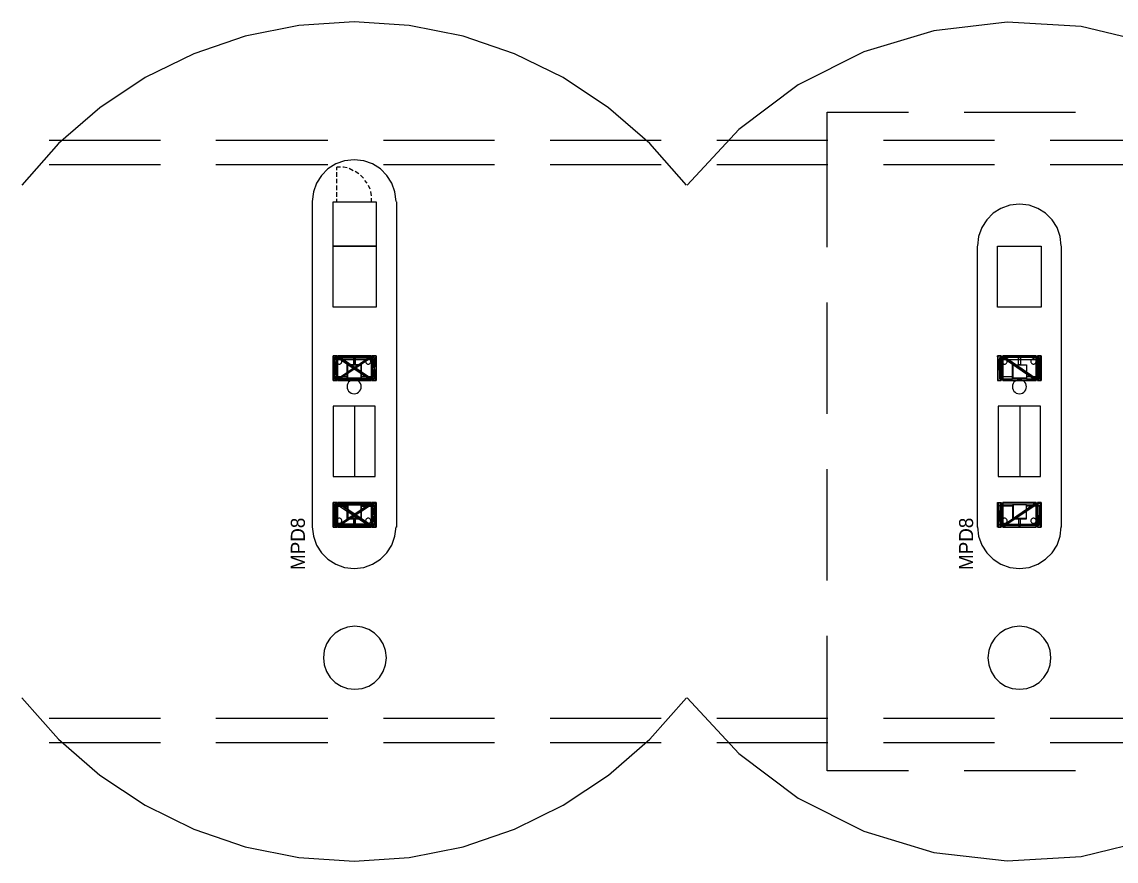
# Model space of a CAD drawing. Header units: metres. Extents: x 1 to 213, y 1 to 147.
# Drawn here: x 87.89 to 103.52, y 65 to 76.99 of the extents above; entities that cross this region are included whole.
import ezdxf

# ---------------------------------------------------------------- set-up
doc = ezdxf.new("R2010")
doc.units = ezdxf.units.M
doc.layers.add('00-BASE-ARQUITECTURA', color=8, linetype='Continuous')
doc.layers.add('00-BASE-TEXTO', color=8, linetype='Continuous')

msp = doc.modelspace()

# ---------------------------------------------------------------- linework, layer by layer
at = {"layer": '00-BASE-ARQUITECTURA'}
for points in [[(97.384, 74.661), (96.861, 75.254), (96.271, 75.767), (95.624, 76.197), (94.928, 76.539), (94.193, 76.789), (93.426, 76.942), (92.638, 76.994), (91.849, 76.942), (91.083, 76.789), (90.347, 76.539), (89.651, 76.197), (89.004, 75.767), (88.414, 75.254), (87.891, 74.661)], [(104.077, 76.673), (103.024, 76.929), (101.964, 76.991), (100.921, 76.868), (99.918, 76.566), (98.981, 76.093), (98.131, 75.456), (97.395, 74.661)], [(99.395, 73.776), (99.395, 75.703), (100.559, 75.703)], [(99.395, 73.776), (99.395, 75.703), (100.559, 75.703)], [(101.353, 75.703), (102.941, 75.703)], [(101.353, 75.703), (102.941, 75.703)], [(89.87, 75.3), (88.283, 75.3)], [(89.87, 75.3), (88.283, 75.3)], [(92.262, 75.3), (90.664, 75.3)], [(92.262, 75.3), (90.664, 75.3)], [(94.643, 75.3), (93.056, 75.3)], [(94.643, 75.3), (93.056, 75.3)], [(97.024, 75.3), (95.437, 75.3)], [(97.024, 75.3), (95.437, 75.3)], [(99.406, 75.3), (97.818, 75.3)], [(99.406, 75.3), (97.818, 75.3)], [(101.787, 75.3), (100.199, 75.3)], [(101.787, 75.3), (100.199, 75.3)], [(104.168, 75.3), (102.581, 75.3)], [(104.168, 75.3), (102.581, 75.3)], [(89.87, 74.951), (88.283, 74.951)], [(89.87, 74.951), (88.283, 74.951)], [(92.262, 74.951), (90.664, 74.951)], [(92.262, 74.951), (90.664, 74.951)], [(93.236, 74.427), (93.22, 74.564), (93.175, 74.69), (93.104, 74.801), (93.012, 74.894), (92.901, 74.964), (92.775, 75.009), (92.638, 75.025), (92.501, 75.009), (92.375, 74.964), (92.264, 74.894), (92.171, 74.801), (92.1, 74.69), (92.055, 74.564), (92.04, 74.427)], [(92.389, 74.877), (92.389, 74.919)], [(92.442, 74.919), (92.389, 74.919)], [(92.537, 74.909), (92.484, 74.919), (92.474, 74.919)], [(92.622, 74.866), (92.569, 74.898)], [(94.643, 74.951), (93.056, 74.951)], [(94.643, 74.951), (93.056, 74.951)], [(97.024, 74.951), (95.437, 74.951)], [(97.024, 74.951), (95.437, 74.951)], [(99.406, 74.951), (97.818, 74.951)], [(99.406, 74.951), (97.818, 74.951)], [(101.787, 74.951), (100.199, 74.951)], [(101.787, 74.951), (100.199, 74.951)], [(104.168, 74.951), (102.581, 74.951)], [(104.168, 74.951), (102.581, 74.951)], [(92.389, 74.782), (92.389, 74.845)], [(92.389, 74.687), (92.389, 74.75)], [(92.706, 74.824), (92.654, 74.856)], [(92.77, 74.761), (92.728, 74.803)], [(92.823, 74.687), (92.791, 74.729)], [(92.389, 74.591), (92.389, 74.655)], [(92.865, 74.602), (92.844, 74.655)], [(92.886, 74.507), (92.876, 74.57)], [(92.04, 74.422), (92.04, 69.776)], [(92.389, 74.496), (92.389, 74.56)], [(92.389, 74.422), (92.389, 74.464)], [(92.886, 74.422), (92.886, 74.475)], [(93.246, 69.776), (93.246, 74.422)], [(102.739, 73.792), (102.724, 73.929), (102.679, 74.055), (102.608, 74.166), (102.515, 74.259), (102.404, 74.329), (102.279, 74.374), (102.141, 74.39), (102.004, 74.374), (101.878, 74.329), (101.767, 74.259), (101.675, 74.166), (101.604, 74.055), (101.559, 73.929), (101.544, 73.792)], [(102.739, 73.792), (102.724, 73.929), (102.679, 74.055), (102.608, 74.166), (102.515, 74.259), (102.404, 74.329), (102.279, 74.374), (102.141, 74.39), (102.004, 74.374), (101.878, 74.329), (101.767, 74.259), (101.675, 74.166), (101.604, 74.055), (101.559, 73.929), (101.544, 73.792)], [(101.544, 69.776), (101.544, 73.787)], [(101.544, 69.776), (101.544, 73.787)], [(102.739, 73.787), (102.739, 69.776)], [(102.739, 73.787), (102.739, 69.776)], [(99.395, 71.395), (99.395, 72.983)], [(99.395, 71.395), (99.395, 72.983)], [(92.389, 72.221), (92.336, 72.221), (92.336, 71.871), (92.389, 71.871), (92.389, 71.893), (92.378, 71.893), (92.378, 71.871), (92.336, 71.871), (92.336, 72.221), (92.378, 72.221), (92.378, 72.199), (92.389, 72.199), (92.389, 72.221)], [(92.389, 71.871), (92.336, 72.221), (92.336, 71.871), (92.389, 71.871)], [(92.336, 72.221), (92.389, 71.871)], [(92.336, 72.221), (92.389, 71.893), (92.389, 72.221), (92.336, 72.221)], [(92.4, 72.221), (92.4, 72.199), (92.389, 72.199), (92.389, 72.221), (92.336, 72.221), (92.336, 71.871), (92.389, 71.871), (92.389, 71.893), (92.4, 71.893), (92.4, 71.871), (92.886, 71.871), (92.886, 71.893), (92.897, 71.893), (92.897, 71.871), (92.95, 71.871), (92.95, 72.221), (92.897, 72.221), (92.897, 72.199), (92.886, 72.199), (92.886, 72.221), (92.4, 72.221)], [(92.389, 72.221), (92.336, 72.221), (92.336, 71.871), (92.389, 71.871), (92.389, 71.893), (92.378, 71.893), (92.378, 71.871), (92.336, 71.871), (92.336, 72.221), (92.378, 72.221), (92.378, 72.199), (92.389, 72.199), (92.389, 72.221)], [(92.389, 72.221), (92.336, 71.871), (92.336, 72.221), (92.389, 72.221)], [(92.336, 71.871), (92.389, 72.221)], [(92.886, 72.221), (92.886, 72.199), (92.897, 72.199), (92.897, 72.221), (92.95, 72.221), (92.95, 71.871), (92.897, 71.871), (92.897, 71.893), (92.886, 71.893), (92.886, 71.871), (92.4, 71.871), (92.4, 71.893), (92.389, 71.893), (92.389, 71.871), (92.336, 71.871), (92.336, 72.221), (92.389, 72.221), (92.389, 72.199), (92.4, 72.199), (92.4, 72.221), (92.886, 72.221)], [(92.389, 72.221), (92.336, 72.221), (92.336, 71.871), (92.389, 71.871), (92.389, 71.893), (92.378, 71.893), (92.378, 71.871), (92.336, 71.871), (92.336, 72.221), (92.378, 72.221), (92.378, 72.199), (92.389, 72.199), (92.389, 72.221)], [(92.389, 71.893), (92.389, 72.221)], [(92.4, 72.221), (92.4, 72.199), (92.4, 72.221), (92.886, 72.221), (92.886, 72.199), (92.876, 72.199), (92.876, 72.221), (92.4, 72.221)], [(92.886, 71.871), (92.886, 71.893), (92.4, 72.221), (92.886, 71.871)], [(92.886, 71.893), (92.4, 72.221), (92.886, 72.221), (92.886, 71.893)], [(92.4, 72.221), (92.4, 72.199), (92.886, 71.871), (92.4, 72.221)], [(92.4, 72.221), (92.4, 72.199), (92.4, 72.221), (92.886, 72.221), (92.886, 72.199), (92.876, 72.199), (92.876, 72.221), (92.4, 72.221)], [(92.4, 71.893), (92.4, 72.221)], [(92.4, 71.871), (92.4, 71.893), (92.886, 72.221), (92.4, 71.871)], [(92.4, 71.893), (92.886, 72.221), (92.4, 72.221), (92.4, 71.893)], [(92.886, 72.221), (92.886, 72.199), (92.4, 71.871), (92.886, 72.221)], [(92.876, 72.221), (92.876, 72.199), (92.886, 72.199), (92.886, 72.221), (92.4, 72.221), (92.4, 72.199), (92.4, 72.221), (92.876, 72.221)], [(92.886, 71.893), (92.886, 72.221)], [(92.897, 72.221), (92.95, 72.221), (92.95, 71.871), (92.897, 71.871), (92.897, 71.893), (92.897, 71.871), (92.95, 71.871), (92.95, 72.221), (92.897, 72.221), (92.897, 72.199), (92.897, 72.221)], [(92.897, 72.221), (92.95, 71.871), (92.95, 72.221), (92.897, 72.221)], [(92.95, 71.871), (92.897, 72.221)], [(92.897, 72.221), (92.95, 72.221), (92.95, 71.871), (92.897, 71.871), (92.897, 71.893), (92.897, 71.871), (92.95, 71.871), (92.95, 72.221), (92.897, 72.221), (92.897, 72.199), (92.897, 72.221)], [(92.897, 71.893), (92.897, 72.221)], [(92.897, 71.871), (92.95, 72.221), (92.95, 71.871), (92.897, 71.871)], [(92.95, 72.221), (92.897, 71.871)], [(92.95, 72.221), (92.897, 71.893), (92.897, 72.221), (92.95, 72.221)], [(92.897, 72.221), (92.95, 72.221), (92.95, 71.871), (92.897, 71.871), (92.897, 71.893), (92.897, 71.871), (92.95, 71.871), (92.95, 72.221), (92.897, 72.221), (92.897, 72.199), (92.897, 72.221)], [(101.882, 72.221), (101.829, 72.221), (101.829, 71.871), (101.882, 71.871), (101.882, 71.893), (101.882, 71.871), (101.84, 71.871), (101.84, 72.221), (101.882, 72.221), (101.882, 72.199), (101.882, 72.221)], [(101.882, 71.871), (101.829, 72.221), (101.829, 71.871), (101.882, 71.871)], [(101.829, 72.221), (101.882, 71.871)], [(101.829, 72.221), (101.882, 71.893), (101.882, 72.221), (101.829, 72.221)], [(101.903, 72.221), (101.903, 72.199), (101.882, 72.199), (101.882, 72.221), (101.829, 72.221), (101.829, 71.871), (101.882, 71.871), (101.882, 71.893), (101.903, 71.893), (101.903, 71.871), (102.38, 71.871), (102.38, 71.893), (102.401, 71.893), (102.401, 71.871), (102.454, 71.871), (102.454, 72.221), (102.401, 72.221), (102.401, 72.199), (102.38, 72.199), (102.38, 72.221), (101.903, 72.221)], [(101.882, 72.221), (101.829, 72.221), (101.829, 71.871), (101.882, 71.871), (101.882, 71.893), (101.882, 71.871), (101.84, 71.871), (101.84, 72.221), (101.882, 72.221), (101.882, 72.199), (101.882, 72.221)], [(101.882, 71.893), (101.882, 72.221)], [(101.903, 72.221), (101.903, 72.199), (101.903, 72.221), (102.38, 72.221), (102.38, 72.199), (102.38, 72.221), (101.903, 72.221)], [(102.38, 71.871), (102.38, 71.893), (101.903, 72.221), (102.38, 71.871)], [(102.38, 71.893), (101.903, 72.221), (102.38, 72.221), (102.38, 71.893)], [(101.903, 72.221), (101.903, 72.199), (102.38, 71.871), (101.903, 72.221)], [(101.903, 72.221), (101.903, 72.199), (101.903, 72.221), (102.38, 72.221), (102.38, 72.199), (102.38, 72.221), (101.903, 72.221)], [(102.38, 71.893), (102.38, 72.221)], [(102.401, 72.221), (102.454, 72.221), (102.454, 71.871), (102.401, 71.871), (102.401, 71.893), (102.401, 71.871), (102.443, 71.871), (102.443, 72.221), (102.401, 72.221), (102.401, 72.199), (102.401, 72.221)], [(102.401, 72.221), (102.454, 71.871), (102.454, 72.221), (102.401, 72.221)], [(102.454, 71.871), (102.401, 72.221)], [(102.401, 72.221), (102.454, 72.221), (102.454, 71.871), (102.401, 71.871), (102.401, 71.893), (102.401, 71.871), (102.443, 71.871), (102.443, 72.221), (102.401, 72.221), (102.401, 72.199), (102.401, 72.221)], [(92.389, 71.871), (92.336, 71.871), (92.389, 72.199), (92.389, 71.871)], [(92.389, 72.199), (92.4, 71.893), (92.4, 72.199), (92.389, 72.199)], [(92.389, 71.893), (92.4, 71.893), (92.389, 72.199), (92.389, 71.893)], [(92.389, 72.199), (92.389, 71.871)], [(92.4, 72.199), (92.389, 71.893), (92.389, 72.199), (92.4, 72.199)], [(92.4, 71.893), (92.389, 71.893), (92.4, 72.199), (92.4, 71.893)], [(92.426, 72.104), (92.434, 72.105), (92.442, 72.108), (92.449, 72.112), (92.455, 72.118), (92.459, 72.125), (92.462, 72.133), (92.463, 72.141), (92.462, 72.15), (92.459, 72.158), (92.455, 72.164), (92.449, 72.17), (92.442, 72.175), (92.434, 72.177), (92.426, 72.178), (92.417, 72.177), (92.41, 72.175), (92.403, 72.17), (92.397, 72.164), (92.393, 72.158), (92.39, 72.15), (92.389, 72.141), (92.39, 72.133), (92.393, 72.125), (92.397, 72.118), (92.403, 72.112), (92.41, 72.108), (92.417, 72.105), (92.426, 72.104)], [(92.426, 72.104), (92.434, 72.105), (92.442, 72.108), (92.449, 72.112), (92.455, 72.118), (92.459, 72.125), (92.462, 72.133), (92.463, 72.141), (92.462, 72.15), (92.459, 72.158), (92.455, 72.164), (92.449, 72.17), (92.442, 72.175), (92.434, 72.177), (92.426, 72.178), (92.417, 72.177), (92.41, 72.175), (92.403, 72.17), (92.397, 72.164), (92.393, 72.158), (92.39, 72.15), (92.389, 72.141), (92.39, 72.133), (92.393, 72.125), (92.397, 72.118), (92.403, 72.112), (92.41, 72.108), (92.417, 72.105), (92.426, 72.104)], [(92.426, 72.104), (92.434, 72.105), (92.442, 72.108), (92.449, 72.112), (92.455, 72.118), (92.459, 72.125), (92.462, 72.133), (92.463, 72.141), (92.462, 72.15), (92.459, 72.158), (92.455, 72.164), (92.449, 72.17), (92.442, 72.175), (92.434, 72.177), (92.426, 72.178), (92.417, 72.177), (92.41, 72.175), (92.403, 72.17), (92.397, 72.164), (92.393, 72.158), (92.39, 72.15), (92.389, 72.141), (92.39, 72.133), (92.393, 72.125), (92.397, 72.118), (92.403, 72.112), (92.41, 72.108), (92.417, 72.105), (92.426, 72.104)], [(92.4, 72.199), (92.886, 71.871), (92.4, 71.871), (92.4, 72.199)], [(92.4, 72.199), (92.4, 71.871)], [(92.886, 72.199), (92.4, 71.871), (92.886, 71.871), (92.886, 72.199)], [(92.839, 72.104), (92.847, 72.105), (92.855, 72.108), (92.862, 72.112), (92.868, 72.118), (92.872, 72.125), (92.875, 72.133), (92.876, 72.141), (92.875, 72.15), (92.872, 72.158), (92.868, 72.164), (92.862, 72.17), (92.855, 72.175), (92.847, 72.177), (92.839, 72.178), (92.83, 72.177), (92.822, 72.175), (92.816, 72.17), (92.81, 72.164), (92.805, 72.158), (92.803, 72.15), (92.802, 72.141), (92.803, 72.133), (92.805, 72.125), (92.81, 72.118), (92.816, 72.112), (92.822, 72.108), (92.83, 72.105), (92.839, 72.104)], [(92.839, 72.104), (92.847, 72.105), (92.855, 72.108), (92.862, 72.112), (92.868, 72.118), (92.872, 72.125), (92.875, 72.133), (92.876, 72.141), (92.875, 72.15), (92.872, 72.158), (92.868, 72.164), (92.862, 72.17), (92.855, 72.175), (92.847, 72.177), (92.839, 72.178), (92.83, 72.177), (92.822, 72.175), (92.816, 72.17), (92.81, 72.164), (92.805, 72.158), (92.803, 72.15), (92.802, 72.141), (92.803, 72.133), (92.805, 72.125), (92.81, 72.118), (92.816, 72.112), (92.822, 72.108), (92.83, 72.105), (92.839, 72.104)], [(92.839, 72.104), (92.847, 72.105), (92.855, 72.108), (92.862, 72.112), (92.868, 72.118), (92.872, 72.125), (92.875, 72.133), (92.876, 72.141), (92.875, 72.15), (92.872, 72.158), (92.868, 72.164), (92.862, 72.17), (92.855, 72.175), (92.847, 72.177), (92.839, 72.178), (92.83, 72.177), (92.822, 72.175), (92.816, 72.17), (92.81, 72.164), (92.805, 72.158), (92.803, 72.15), (92.802, 72.141), (92.803, 72.133), (92.805, 72.125), (92.81, 72.118), (92.816, 72.112), (92.822, 72.108), (92.83, 72.105), (92.839, 72.104)], [(92.886, 72.199), (92.897, 71.893), (92.897, 72.199), (92.886, 72.199)], [(92.886, 71.893), (92.897, 71.893), (92.886, 72.199), (92.886, 71.893)], [(92.886, 72.199), (92.886, 71.871)], [(92.897, 72.199), (92.886, 71.893), (92.886, 72.199), (92.897, 72.199)], [(92.897, 71.893), (92.886, 71.893), (92.897, 72.199), (92.897, 71.893)], [(92.897, 71.871), (92.95, 71.871), (92.897, 72.199), (92.897, 71.871)], [(92.897, 72.199), (92.897, 71.871)], [(101.882, 72.199), (101.903, 71.893), (101.903, 72.199), (101.882, 72.199)], [(101.882, 71.893), (101.903, 71.893), (101.882, 72.199), (101.882, 71.893)], [(101.93, 72.104), (101.938, 72.105), (101.946, 72.108), (101.953, 72.112), (101.959, 72.118), (101.963, 72.125), (101.966, 72.133), (101.967, 72.141), (101.966, 72.15), (101.963, 72.158), (101.959, 72.164), (101.953, 72.17), (101.946, 72.175), (101.938, 72.177), (101.93, 72.178), (101.921, 72.177), (101.914, 72.175), (101.907, 72.17), (101.901, 72.164), (101.897, 72.158), (101.894, 72.15), (101.893, 72.141), (101.894, 72.133), (101.897, 72.125), (101.901, 72.118), (101.907, 72.112), (101.914, 72.108), (101.921, 72.105), (101.93, 72.104)], [(101.93, 72.104), (101.938, 72.105), (101.946, 72.108), (101.953, 72.112), (101.959, 72.118), (101.963, 72.125), (101.966, 72.133), (101.967, 72.141), (101.966, 72.15), (101.963, 72.158), (101.959, 72.164), (101.953, 72.17), (101.946, 72.175), (101.938, 72.177), (101.93, 72.178), (101.921, 72.177), (101.914, 72.175), (101.907, 72.17), (101.901, 72.164), (101.897, 72.158), (101.894, 72.15), (101.893, 72.141), (101.894, 72.133), (101.897, 72.125), (101.901, 72.118), (101.907, 72.112), (101.914, 72.108), (101.921, 72.105), (101.93, 72.104)], [(101.903, 72.199), (102.38, 71.871), (101.903, 71.871), (101.903, 72.199)], [(101.903, 72.199), (101.903, 71.871)], [(102.343, 72.104), (102.351, 72.105), (102.359, 72.108), (102.366, 72.112), (102.371, 72.118), (102.376, 72.125), (102.379, 72.133), (102.38, 72.141), (102.379, 72.15), (102.376, 72.158), (102.371, 72.164), (102.366, 72.17), (102.359, 72.175), (102.351, 72.177), (102.343, 72.178), (102.334, 72.177), (102.326, 72.175), (102.319, 72.17), (102.314, 72.164), (102.309, 72.158), (102.306, 72.15), (102.306, 72.141), (102.306, 72.133), (102.309, 72.125), (102.314, 72.118), (102.319, 72.112), (102.326, 72.108), (102.334, 72.105), (102.343, 72.104)], [(102.343, 72.104), (102.351, 72.105), (102.359, 72.108), (102.366, 72.112), (102.371, 72.118), (102.376, 72.125), (102.379, 72.133), (102.38, 72.141), (102.379, 72.15), (102.376, 72.158), (102.371, 72.164), (102.366, 72.17), (102.359, 72.175), (102.351, 72.177), (102.343, 72.178), (102.334, 72.177), (102.326, 72.175), (102.319, 72.17), (102.314, 72.164), (102.309, 72.158), (102.306, 72.15), (102.306, 72.141), (102.306, 72.133), (102.309, 72.125), (102.314, 72.118), (102.319, 72.112), (102.326, 72.108), (102.334, 72.105), (102.343, 72.104)], [(102.38, 72.199), (102.401, 71.893), (102.401, 72.199), (102.38, 72.199)], [(102.38, 71.893), (102.401, 71.893), (102.38, 72.199), (102.38, 71.893)], [(102.401, 71.871), (102.454, 71.871), (102.401, 72.199), (102.401, 71.871)], [(102.401, 72.199), (102.401, 71.871)], [(92.876, 71.871), (92.4, 71.871), (92.4, 71.893), (92.4, 71.871), (92.886, 71.871), (92.886, 71.893), (92.876, 71.893), (92.876, 71.871)], [(92.876, 71.871), (92.4, 71.871), (92.4, 71.893), (92.4, 71.871), (92.886, 71.871), (92.886, 71.893), (92.876, 71.893), (92.876, 71.871)], [(92.4, 71.871), (92.876, 71.871), (92.876, 71.893), (92.886, 71.893), (92.886, 71.871), (92.4, 71.871), (92.4, 71.893), (92.4, 71.871)], [(92.638, 71.681), (92.661, 71.684), (92.682, 71.691), (92.701, 71.703), (92.716, 71.719), (92.728, 71.737), (92.736, 71.758), (92.738, 71.781), (92.736, 71.804), (92.728, 71.826), (92.716, 71.844), (92.701, 71.86), (92.682, 71.872), (92.661, 71.879), (92.638, 71.882), (92.615, 71.879), (92.593, 71.872), (92.575, 71.86), (92.559, 71.844), (92.547, 71.826), (92.54, 71.804), (92.537, 71.781), (92.54, 71.758), (92.547, 71.737), (92.559, 71.719), (92.575, 71.703), (92.593, 71.691), (92.615, 71.684), (92.638, 71.681)], [(102.041, 71.781), (102.044, 71.758), (102.051, 71.737), (102.063, 71.719), (102.079, 71.703), (102.097, 71.691), (102.118, 71.684), (102.141, 71.681), (102.165, 71.684), (102.186, 71.691), (102.204, 71.703), (102.22, 71.719), (102.232, 71.737), (102.239, 71.758), (102.242, 71.781), (102.239, 71.804), (102.232, 71.826), (102.22, 71.844), (102.204, 71.86), (102.186, 71.872), (102.165, 71.879), (102.141, 71.882), (102.118, 71.879), (102.097, 71.872), (102.079, 71.86), (102.063, 71.844), (102.051, 71.826), (102.044, 71.804), (102.041, 71.781)], [(102.041, 71.781), (102.044, 71.758), (102.051, 71.737), (102.063, 71.719), (102.079, 71.703), (102.097, 71.691), (102.118, 71.684), (102.141, 71.681), (102.165, 71.684), (102.186, 71.691), (102.204, 71.703), (102.22, 71.719), (102.232, 71.737), (102.239, 71.758), (102.242, 71.781), (102.239, 71.804), (102.232, 71.826), (102.22, 71.844), (102.204, 71.86), (102.186, 71.872), (102.165, 71.879), (102.141, 71.882), (102.118, 71.879), (102.097, 71.872), (102.079, 71.86), (102.063, 71.844), (102.051, 71.826), (102.044, 71.804), (102.041, 71.781)], [(102.38, 71.871), (102.38, 71.893), (102.38, 71.871)], [(102.38, 71.871), (102.38, 71.893), (102.38, 71.871)], [(92.643, 71.501), (92.643, 70.496)], [(102.147, 71.501), (102.147, 70.496)], [(102.147, 71.501), (102.147, 70.496)], [(99.395, 69.014), (99.395, 70.601)], [(99.395, 69.014), (99.395, 70.601)], [(92.389, 69.776), (92.336, 69.776), (92.336, 70.125), (92.389, 70.125), (92.389, 70.093), (92.378, 70.093), (92.378, 70.115), (92.336, 70.115), (92.336, 69.776), (92.378, 69.776), (92.378, 69.797), (92.389, 69.797), (92.389, 69.776)], [(92.389, 70.125), (92.336, 69.776), (92.336, 70.125), (92.389, 70.125)], [(92.336, 69.776), (92.389, 70.125)], [(92.4, 69.776), (92.4, 69.797), (92.389, 69.797), (92.389, 69.776), (92.336, 69.776), (92.336, 70.125), (92.389, 70.125), (92.389, 70.093), (92.4, 70.093), (92.4, 70.125), (92.886, 70.125), (92.886, 70.093), (92.897, 70.093), (92.897, 70.125), (92.95, 70.125), (92.95, 69.776), (92.897, 69.776), (92.897, 69.797), (92.886, 69.797), (92.886, 69.776), (92.4, 69.776)], [(92.389, 69.776), (92.336, 69.776), (92.336, 70.125), (92.389, 70.125), (92.389, 70.093), (92.378, 70.093), (92.378, 70.115), (92.336, 70.115), (92.336, 69.776), (92.378, 69.776), (92.378, 69.797), (92.389, 69.797), (92.389, 69.776)], [(92.389, 69.776), (92.336, 70.125), (92.336, 69.776), (92.389, 69.776)], [(92.336, 70.125), (92.389, 69.776)], [(92.389, 70.125), (92.336, 70.125), (92.389, 69.797), (92.389, 70.125)], [(92.886, 69.776), (92.886, 69.797), (92.897, 69.797), (92.897, 69.776), (92.95, 69.776), (92.95, 70.125), (92.897, 70.125), (92.897, 70.093), (92.886, 70.093), (92.886, 70.125), (92.4, 70.125), (92.4, 70.093), (92.389, 70.093), (92.389, 70.125), (92.336, 70.125), (92.336, 69.776), (92.389, 69.776), (92.389, 69.797), (92.4, 69.797), (92.4, 69.776), (92.886, 69.776)], [(92.389, 69.776), (92.336, 69.776), (92.336, 70.125), (92.389, 70.125), (92.389, 70.093), (92.378, 70.093), (92.378, 70.115), (92.336, 70.115), (92.336, 69.776), (92.378, 69.776), (92.378, 69.797), (92.389, 69.797), (92.389, 69.776)], [(92.336, 69.776), (92.389, 70.093), (92.389, 69.776), (92.336, 69.776)], [(92.389, 69.797), (92.389, 70.125)], [(92.389, 69.797), (92.4, 70.093), (92.4, 69.797), (92.389, 69.797)], [(92.389, 70.093), (92.389, 69.776)], [(92.389, 70.093), (92.4, 70.093), (92.389, 69.797), (92.389, 70.093)], [(92.4, 69.797), (92.389, 70.093), (92.389, 69.797), (92.4, 69.797)], [(92.4, 70.093), (92.389, 70.093), (92.4, 69.797), (92.4, 70.093)], [(92.876, 70.115), (92.4, 70.115), (92.4, 70.093), (92.4, 70.125), (92.886, 70.125), (92.886, 70.093), (92.876, 70.093), (92.876, 70.115)], [(92.886, 70.125), (92.886, 70.093), (92.4, 69.776), (92.886, 70.125)], [(92.4, 69.776), (92.4, 69.797), (92.886, 70.125), (92.4, 69.776)], [(92.4, 69.797), (92.886, 70.125), (92.4, 70.125), (92.4, 69.797)], [(92.4, 69.797), (92.4, 70.125)], [(92.876, 70.115), (92.4, 70.115), (92.4, 70.093), (92.4, 70.125), (92.886, 70.125), (92.886, 70.093), (92.876, 70.093), (92.876, 70.115)], [(92.4, 70.125), (92.4, 70.093), (92.886, 69.776), (92.4, 70.125)], [(92.886, 69.776), (92.886, 69.797), (92.4, 70.125), (92.886, 69.776)], [(92.886, 69.797), (92.4, 70.125), (92.886, 70.125), (92.886, 69.797)], [(92.4, 70.115), (92.876, 70.115), (92.876, 70.093), (92.886, 70.093), (92.886, 70.125), (92.4, 70.125), (92.4, 70.093), (92.4, 70.115)], [(92.886, 70.093), (92.4, 69.776), (92.886, 69.776), (92.886, 70.093)], [(92.4, 70.093), (92.4, 69.776)], [(92.4, 70.093), (92.886, 69.776), (92.4, 69.776), (92.4, 70.093)], [(92.886, 69.797), (92.886, 70.125)], [(92.886, 69.797), (92.897, 70.093), (92.897, 69.797), (92.886, 69.797)], [(92.886, 70.093), (92.886, 69.776)], [(92.886, 70.093), (92.897, 70.093), (92.886, 69.797), (92.886, 70.093)], [(92.897, 69.797), (92.886, 70.093), (92.886, 69.797), (92.897, 69.797)], [(92.897, 70.093), (92.886, 70.093), (92.897, 69.797), (92.897, 70.093)], [(92.897, 69.776), (92.95, 69.776), (92.95, 70.125), (92.897, 70.125), (92.897, 70.093), (92.897, 70.115), (92.95, 70.115), (92.95, 69.776), (92.897, 69.776), (92.897, 69.797), (92.897, 69.776)], [(92.897, 69.776), (92.95, 70.125), (92.95, 69.776), (92.897, 69.776)], [(92.95, 70.125), (92.897, 69.776)], [(92.897, 70.125), (92.95, 70.125), (92.897, 69.797), (92.897, 70.125)], [(92.897, 69.797), (92.897, 70.125)], [(92.897, 69.776), (92.95, 69.776), (92.95, 70.125), (92.897, 70.125), (92.897, 70.093), (92.897, 70.115), (92.95, 70.115), (92.95, 69.776), (92.897, 69.776), (92.897, 69.797), (92.897, 69.776)], [(92.897, 70.125), (92.95, 69.776), (92.95, 70.125), (92.897, 70.125)], [(92.95, 69.776), (92.897, 70.125)], [(92.897, 69.776), (92.95, 69.776), (92.95, 70.125), (92.897, 70.125), (92.897, 70.093), (92.897, 70.115), (92.95, 70.115), (92.95, 69.776), (92.897, 69.776), (92.897, 69.797), (92.897, 69.776)], [(92.897, 70.093), (92.897, 69.776)], [(92.95, 69.776), (92.897, 70.093), (92.897, 69.776), (92.95, 69.776)], [(101.882, 69.776), (101.829, 69.776), (101.829, 70.125), (101.882, 70.125), (101.882, 70.093), (101.882, 70.115), (101.84, 70.115), (101.84, 69.776), (101.882, 69.776), (101.882, 69.797), (101.882, 69.776)], [(101.882, 70.125), (101.829, 69.776), (101.829, 70.125), (101.882, 70.125)], [(101.829, 69.776), (101.882, 70.125)], [(101.903, 69.776), (101.903, 69.797), (101.882, 69.797), (101.882, 69.776), (101.829, 69.776), (101.829, 70.125), (101.882, 70.125), (101.882, 70.093), (101.903, 70.093), (101.903, 70.125), (102.38, 70.125), (102.38, 70.093), (102.401, 70.093), (102.401, 70.125), (102.454, 70.125), (102.454, 69.776), (102.401, 69.776), (102.401, 69.797), (102.38, 69.797), (102.38, 69.776), (101.903, 69.776)], [(101.882, 69.776), (101.829, 69.776), (101.829, 70.125), (101.882, 70.125), (101.882, 70.093), (101.882, 70.115), (101.84, 70.115), (101.84, 69.776), (101.882, 69.776), (101.882, 69.797), (101.882, 69.776)], [(101.829, 69.776), (101.882, 70.093), (101.882, 69.776), (101.829, 69.776)], [(101.882, 69.797), (101.903, 70.093), (101.903, 69.797), (101.882, 69.797)], [(101.882, 70.093), (101.882, 69.776)], [(101.882, 70.093), (101.903, 70.093), (101.882, 69.797), (101.882, 70.093)], [(102.38, 70.115), (101.903, 70.115), (101.903, 70.093), (101.903, 70.125), (102.38, 70.125), (102.38, 70.093), (102.38, 70.115)], [(102.38, 70.125), (102.38, 70.093), (101.903, 69.776), (102.38, 70.125)], [(101.903, 69.776), (101.903, 69.797), (102.38, 70.125), (101.903, 69.776)], [(101.903, 69.797), (102.38, 70.125), (101.903, 70.125), (101.903, 69.797)], [(101.903, 69.797), (101.903, 70.125)], [(102.38, 70.115), (101.903, 70.115), (101.903, 70.093), (101.903, 70.125), (102.38, 70.125), (102.38, 70.093), (102.38, 70.115)], [(102.38, 70.093), (101.903, 69.776), (102.38, 69.776), (102.38, 70.093)], [(102.38, 69.797), (102.401, 70.093), (102.401, 69.797), (102.38, 69.797)], [(102.38, 70.093), (102.38, 69.776)], [(102.38, 70.093), (102.401, 70.093), (102.38, 69.797), (102.38, 70.093)], [(102.401, 69.776), (102.454, 69.776), (102.454, 70.125), (102.401, 70.125), (102.401, 70.093), (102.401, 70.115), (102.443, 70.115), (102.443, 69.776), (102.401, 69.776), (102.401, 69.797), (102.401, 69.776)], [(102.401, 69.776), (102.454, 70.125), (102.454, 69.776), (102.401, 69.776)], [(102.454, 70.125), (102.401, 69.776)], [(102.401, 70.125), (102.454, 70.125), (102.401, 69.797), (102.401, 70.125)], [(102.401, 69.797), (102.401, 70.125)], [(102.401, 69.776), (102.454, 69.776), (102.454, 70.125), (102.401, 70.125), (102.401, 70.093), (102.401, 70.115), (102.443, 70.115), (102.443, 69.776), (102.401, 69.776), (102.401, 69.797), (102.401, 69.776)], [(92.426, 69.903), (92.417, 69.902), (92.41, 69.899), (92.403, 69.895), (92.397, 69.889), (92.393, 69.882), (92.39, 69.874), (92.389, 69.866), (92.39, 69.857), (92.393, 69.85), (92.397, 69.843), (92.403, 69.837), (92.41, 69.833), (92.417, 69.83), (92.426, 69.829), (92.434, 69.83), (92.442, 69.833), (92.449, 69.837), (92.455, 69.843), (92.459, 69.85), (92.462, 69.857), (92.463, 69.866), (92.462, 69.874), (92.459, 69.882), (92.455, 69.889), (92.449, 69.895), (92.442, 69.899), (92.434, 69.902), (92.426, 69.903)], [(92.426, 69.903), (92.417, 69.902), (92.41, 69.899), (92.403, 69.895), (92.397, 69.889), (92.393, 69.882), (92.39, 69.874), (92.389, 69.866), (92.39, 69.857), (92.393, 69.85), (92.397, 69.843), (92.403, 69.837), (92.41, 69.833), (92.417, 69.83), (92.426, 69.829), (92.434, 69.83), (92.442, 69.833), (92.449, 69.837), (92.455, 69.843), (92.459, 69.85), (92.462, 69.857), (92.463, 69.866), (92.462, 69.874), (92.459, 69.882), (92.455, 69.889), (92.449, 69.895), (92.442, 69.899), (92.434, 69.902), (92.426, 69.903)], [(92.426, 69.903), (92.417, 69.902), (92.41, 69.899), (92.403, 69.895), (92.397, 69.889), (92.393, 69.882), (92.39, 69.874), (92.389, 69.866), (92.39, 69.857), (92.393, 69.85), (92.397, 69.843), (92.403, 69.837), (92.41, 69.833), (92.417, 69.83), (92.426, 69.829), (92.434, 69.83), (92.442, 69.833), (92.449, 69.837), (92.455, 69.843), (92.459, 69.85), (92.462, 69.857), (92.463, 69.866), (92.462, 69.874), (92.459, 69.882), (92.455, 69.889), (92.449, 69.895), (92.442, 69.899), (92.434, 69.902), (92.426, 69.903)], [(92.839, 69.903), (92.83, 69.902), (92.822, 69.899), (92.816, 69.895), (92.81, 69.889), (92.805, 69.882), (92.803, 69.874), (92.802, 69.866), (92.803, 69.857), (92.805, 69.85), (92.81, 69.843), (92.816, 69.837), (92.822, 69.833), (92.83, 69.83), (92.839, 69.829), (92.847, 69.83), (92.855, 69.833), (92.862, 69.837), (92.868, 69.843), (92.872, 69.85), (92.875, 69.857), (92.876, 69.866), (92.875, 69.874), (92.872, 69.882), (92.868, 69.889), (92.862, 69.895), (92.855, 69.899), (92.847, 69.902), (92.839, 69.903)], [(92.839, 69.903), (92.83, 69.902), (92.822, 69.899), (92.816, 69.895), (92.81, 69.889), (92.805, 69.882), (92.803, 69.874), (92.802, 69.866), (92.803, 69.857), (92.805, 69.85), (92.81, 69.843), (92.816, 69.837), (92.822, 69.833), (92.83, 69.83), (92.839, 69.829), (92.847, 69.83), (92.855, 69.833), (92.862, 69.837), (92.868, 69.843), (92.872, 69.85), (92.875, 69.857), (92.876, 69.866), (92.875, 69.874), (92.872, 69.882), (92.868, 69.889), (92.862, 69.895), (92.855, 69.899), (92.847, 69.902), (92.839, 69.903)], [(92.839, 69.903), (92.83, 69.902), (92.822, 69.899), (92.816, 69.895), (92.81, 69.889), (92.805, 69.882), (92.803, 69.874), (92.802, 69.866), (92.803, 69.857), (92.805, 69.85), (92.81, 69.843), (92.816, 69.837), (92.822, 69.833), (92.83, 69.83), (92.839, 69.829), (92.847, 69.83), (92.855, 69.833), (92.862, 69.837), (92.868, 69.843), (92.872, 69.85), (92.875, 69.857), (92.876, 69.866), (92.875, 69.874), (92.872, 69.882), (92.868, 69.889), (92.862, 69.895), (92.855, 69.899), (92.847, 69.902), (92.839, 69.903)], [(101.93, 69.903), (101.921, 69.902), (101.914, 69.899), (101.907, 69.895), (101.901, 69.889), (101.897, 69.882), (101.894, 69.874), (101.893, 69.866), (101.894, 69.857), (101.897, 69.85), (101.901, 69.843), (101.907, 69.837), (101.914, 69.833), (101.921, 69.83), (101.93, 69.829), (101.938, 69.83), (101.946, 69.833), (101.953, 69.837), (101.959, 69.843), (101.963, 69.85), (101.966, 69.857), (101.967, 69.866), (101.966, 69.874), (101.963, 69.882), (101.959, 69.889), (101.953, 69.895), (101.946, 69.899), (101.938, 69.902), (101.93, 69.903)], [(101.93, 69.903), (101.921, 69.902), (101.914, 69.899), (101.907, 69.895), (101.901, 69.889), (101.897, 69.882), (101.894, 69.874), (101.893, 69.866), (101.894, 69.857), (101.897, 69.85), (101.901, 69.843), (101.907, 69.837), (101.914, 69.833), (101.921, 69.83), (101.93, 69.829), (101.938, 69.83), (101.946, 69.833), (101.953, 69.837), (101.959, 69.843), (101.963, 69.85), (101.966, 69.857), (101.967, 69.866), (101.966, 69.874), (101.963, 69.882), (101.959, 69.889), (101.953, 69.895), (101.946, 69.899), (101.938, 69.902), (101.93, 69.903)], [(102.343, 69.903), (102.334, 69.902), (102.326, 69.899), (102.319, 69.895), (102.314, 69.889), (102.309, 69.882), (102.306, 69.874), (102.306, 69.866), (102.306, 69.857), (102.309, 69.85), (102.314, 69.843), (102.319, 69.837), (102.326, 69.833), (102.334, 69.83), (102.343, 69.829), (102.351, 69.83), (102.359, 69.833), (102.366, 69.837), (102.371, 69.843), (102.376, 69.85), (102.379, 69.857), (102.38, 69.866), (102.379, 69.874), (102.376, 69.882), (102.371, 69.889), (102.366, 69.895), (102.359, 69.899), (102.351, 69.902), (102.343, 69.903)], [(102.343, 69.903), (102.334, 69.902), (102.326, 69.899), (102.319, 69.895), (102.314, 69.889), (102.309, 69.882), (102.306, 69.874), (102.306, 69.866), (102.306, 69.857), (102.309, 69.85), (102.314, 69.843), (102.319, 69.837), (102.326, 69.833), (102.334, 69.83), (102.343, 69.829), (102.351, 69.83), (102.359, 69.833), (102.366, 69.837), (102.371, 69.843), (102.376, 69.85), (102.379, 69.857), (102.38, 69.866), (102.379, 69.874), (102.376, 69.882), (102.371, 69.889), (102.366, 69.895), (102.359, 69.899), (102.351, 69.902), (102.343, 69.903)], [(92.04, 69.781), (92.055, 69.644), (92.1, 69.518), (92.171, 69.407), (92.264, 69.315), (92.375, 69.244), (92.501, 69.199), (92.638, 69.183), (92.775, 69.199), (92.901, 69.244), (93.012, 69.315), (93.104, 69.407), (93.175, 69.518), (93.22, 69.644), (93.236, 69.781)], [(92.4, 69.776), (92.4, 69.797), (92.4, 69.776), (92.886, 69.776), (92.886, 69.797), (92.876, 69.797), (92.876, 69.776), (92.4, 69.776)], [(92.4, 69.776), (92.4, 69.797), (92.4, 69.776), (92.886, 69.776), (92.886, 69.797), (92.876, 69.797), (92.876, 69.776), (92.4, 69.776)], [(92.876, 69.776), (92.876, 69.797), (92.886, 69.797), (92.886, 69.776), (92.4, 69.776), (92.4, 69.797), (92.4, 69.776), (92.876, 69.776)], [(101.544, 69.781), (101.559, 69.644), (101.604, 69.518), (101.675, 69.407), (101.767, 69.315), (101.878, 69.244), (102.004, 69.199), (102.141, 69.183), (102.279, 69.199), (102.404, 69.244), (102.515, 69.315), (102.608, 69.407), (102.679, 69.518), (102.724, 69.644), (102.739, 69.781)], [(101.544, 69.781), (101.559, 69.644), (101.604, 69.518), (101.675, 69.407), (101.767, 69.315), (101.878, 69.244), (102.004, 69.199), (102.141, 69.183), (102.279, 69.199), (102.404, 69.244), (102.515, 69.315), (102.608, 69.407), (102.679, 69.518), (102.724, 69.644), (102.739, 69.781)], [(101.903, 69.776), (101.903, 69.797), (101.903, 69.776), (102.38, 69.776), (102.38, 69.797), (102.38, 69.776), (101.903, 69.776)], [(101.903, 69.776), (101.903, 69.797), (101.903, 69.776), (102.38, 69.776), (102.38, 69.797), (102.38, 69.776), (101.903, 69.776)], [(92.648, 67.458), (92.751, 67.47), (92.846, 67.504), (92.93, 67.557), (92.999, 67.627), (93.052, 67.71), (93.086, 67.805), (93.098, 67.908), (93.086, 68.011), (93.052, 68.106), (92.999, 68.189), (92.93, 68.259), (92.846, 68.312), (92.751, 68.346), (92.648, 68.358), (92.545, 68.346), (92.45, 68.312), (92.367, 68.259), (92.297, 68.189), (92.244, 68.106), (92.21, 68.011), (92.198, 67.908), (92.21, 67.805), (92.244, 67.71), (92.297, 67.627), (92.367, 67.557), (92.45, 67.504), (92.545, 67.47), (92.648, 67.458)], [(101.692, 67.908), (101.704, 67.805), (101.737, 67.71), (101.79, 67.627), (101.86, 67.557), (101.944, 67.504), (102.038, 67.47), (102.141, 67.458), (102.245, 67.47), (102.339, 67.504), (102.423, 67.557), (102.492, 67.627), (102.546, 67.71), (102.579, 67.805), (102.591, 67.908), (102.579, 68.011), (102.546, 68.106), (102.492, 68.189), (102.423, 68.259), (102.339, 68.312), (102.245, 68.346), (102.141, 68.358), (102.038, 68.346), (101.944, 68.312), (101.86, 68.259), (101.79, 68.189), (101.737, 68.106), (101.704, 68.011), (101.692, 67.908)], [(101.692, 67.908), (101.704, 67.805), (101.737, 67.71), (101.79, 67.627), (101.86, 67.557), (101.944, 67.504), (102.038, 67.47), (102.141, 67.458), (102.245, 67.47), (102.339, 67.504), (102.423, 67.557), (102.492, 67.627), (102.546, 67.71), (102.579, 67.805), (102.591, 67.908), (102.579, 68.011), (102.546, 68.106), (102.492, 68.189), (102.423, 68.259), (102.339, 68.312), (102.245, 68.346), (102.141, 68.358), (102.038, 68.346), (101.944, 68.312), (101.86, 68.259), (101.79, 68.189), (101.737, 68.106), (101.704, 68.011), (101.692, 67.908)], [(99.395, 66.294), (99.395, 68.22)], [(99.395, 66.294), (99.395, 68.22)], [(87.891, 67.335), (88.414, 66.743), (89.004, 66.229), (89.651, 65.8), (90.347, 65.458), (91.083, 65.208), (91.849, 65.055), (92.638, 65.003), (93.426, 65.055), (94.193, 65.208), (94.928, 65.458), (95.624, 65.8), (96.271, 66.229), (96.861, 66.743), (97.384, 67.335)], [(97.395, 67.335), (98.131, 66.541), (98.981, 65.903), (99.918, 65.43), (100.921, 65.128), (101.964, 65.005), (103.024, 65.068), (104.077, 65.324)], [(88.283, 67.045), (89.87, 67.045)], [(88.283, 67.045), (89.87, 67.045)], [(90.664, 67.045), (92.262, 67.045)], [(90.664, 67.045), (92.262, 67.045)], [(93.056, 67.045), (94.643, 67.045)], [(93.056, 67.045), (94.643, 67.045)], [(95.437, 67.045), (97.024, 67.045)], [(95.437, 67.045), (97.024, 67.045)], [(97.818, 67.045), (99.406, 67.045)], [(97.818, 67.045), (99.406, 67.045)], [(100.199, 67.045), (101.787, 67.045)], [(100.199, 67.045), (101.787, 67.045)], [(102.581, 67.045), (104.168, 67.045)], [(102.581, 67.045), (104.168, 67.045)], [(88.283, 66.696), (89.87, 66.696)], [(88.283, 66.696), (89.87, 66.696)], [(90.664, 66.696), (92.262, 66.696)], [(90.664, 66.696), (92.262, 66.696)], [(93.056, 66.696), (94.643, 66.696)], [(93.056, 66.696), (94.643, 66.696)], [(95.437, 66.696), (97.024, 66.696)], [(95.437, 66.696), (97.024, 66.696)], [(97.818, 66.696), (99.406, 66.696)], [(97.818, 66.696), (99.406, 66.696)], [(100.199, 66.696), (101.787, 66.696)], [(100.199, 66.696), (101.787, 66.696)], [(102.581, 66.696), (104.168, 66.696)], [(102.581, 66.696), (104.168, 66.696)], [(100.559, 66.294), (99.395, 66.294)], [(100.559, 66.294), (99.395, 66.294)], [(102.941, 66.294), (101.353, 66.294)], [(102.941, 66.294), (101.353, 66.294)]]:
    msp.add_lwpolyline(points, dxfattribs=at)
for points in [[(92.95, 74.422), (92.95, 73.787), (92.336, 73.787), (92.336, 74.422)], [(92.95, 73.787), (92.95, 72.919), (92.336, 72.919), (92.336, 73.787)], [(102.454, 73.787), (102.454, 72.919), (101.829, 72.919), (101.829, 73.787)], [(102.454, 73.787), (102.454, 72.919), (101.829, 72.919), (101.829, 73.787)], [(92.357, 72.199), (92.378, 72.199), (92.378, 71.893), (92.357, 71.893)], [(92.357, 72.168), (92.929, 72.168), (92.929, 72.199), (92.357, 72.199)], [(92.357, 72.199), (92.378, 72.199), (92.378, 71.893), (92.357, 71.893)], [(92.357, 72.168), (92.929, 72.168), (92.929, 72.199), (92.357, 72.199)], [(92.929, 72.168), (92.357, 72.168), (92.357, 72.199), (92.929, 72.199)], [(92.357, 72.199), (92.378, 72.199), (92.378, 71.893), (92.357, 71.893)], [(92.537, 72.094), (92.738, 72.094), (92.738, 71.893), (92.537, 71.893)], [(92.537, 72.094), (92.738, 72.094), (92.738, 71.893), (92.537, 71.893)], [(92.738, 72.094), (92.537, 72.094), (92.537, 71.893), (92.738, 71.893)], [(92.548, 72.094), (92.738, 72.094), (92.738, 71.903), (92.548, 71.903)], [(92.548, 72.094), (92.738, 72.094), (92.738, 71.903), (92.548, 71.903)], [(92.738, 72.094), (92.738, 71.903), (92.548, 71.903), (92.548, 72.094)], [(92.632, 72.199), (92.654, 72.199), (92.654, 72.094), (92.632, 72.094)], [(92.632, 72.199), (92.654, 72.199), (92.654, 72.094), (92.632, 72.094)], [(92.654, 72.199), (92.632, 72.199), (92.632, 72.094), (92.654, 72.094)], [(92.929, 72.199), (92.897, 72.199), (92.897, 71.893), (92.929, 71.893)], [(92.929, 72.199), (92.897, 72.199), (92.897, 71.893), (92.929, 71.893)], [(92.929, 72.199), (92.897, 72.199), (92.897, 71.893), (92.929, 71.893)], [(101.861, 72.199), (101.882, 72.199), (101.882, 71.893), (101.861, 71.893)], [(101.861, 72.168), (102.422, 72.168), (102.422, 72.199), (101.861, 72.199)], [(101.861, 72.199), (101.882, 72.199), (101.882, 71.893), (101.861, 71.893)], [(101.861, 72.168), (102.422, 72.168), (102.422, 72.199), (101.861, 72.199)], [(102.041, 72.094), (102.242, 72.094), (102.242, 71.893), (102.041, 71.893)], [(102.041, 72.094), (102.242, 72.094), (102.242, 71.893), (102.041, 71.893)], [(102.052, 72.094), (102.242, 72.094), (102.242, 71.903), (102.052, 71.903)], [(102.052, 72.094), (102.242, 72.094), (102.242, 71.903), (102.052, 71.903)], [(102.126, 72.199), (102.157, 72.199), (102.157, 72.094), (102.126, 72.094)], [(102.126, 72.199), (102.157, 72.199), (102.157, 72.094), (102.126, 72.094)], [(102.422, 72.199), (102.401, 72.199), (102.401, 71.893), (102.422, 71.893)], [(102.422, 72.199), (102.401, 72.199), (102.401, 71.893), (102.422, 71.893)], [(92.357, 71.893), (92.537, 71.893), (92.537, 71.924), (92.357, 71.924)], [(92.357, 71.893), (92.537, 71.893), (92.537, 71.924), (92.357, 71.924)], [(92.537, 71.893), (92.357, 71.893), (92.357, 71.924), (92.537, 71.924)], [(92.738, 71.893), (92.929, 71.893), (92.929, 71.924), (92.738, 71.924)], [(92.738, 71.893), (92.929, 71.893), (92.929, 71.924), (92.738, 71.924)], [(92.929, 71.893), (92.738, 71.893), (92.738, 71.924), (92.929, 71.924)], [(101.861, 71.893), (102.041, 71.893), (102.041, 71.924), (101.861, 71.924)], [(101.861, 71.893), (102.041, 71.893), (102.041, 71.924), (101.861, 71.924)], [(102.242, 71.893), (102.422, 71.893), (102.422, 71.924), (102.242, 71.924)], [(102.242, 71.893), (102.422, 71.893), (102.422, 71.924), (102.242, 71.924)], [(102.38, 71.871), (101.903, 71.871), (101.903, 71.893), (101.903, 71.871)], [(102.38, 71.871), (101.903, 71.871), (101.903, 71.893), (101.903, 71.871)], [(92.336, 71.501), (92.336, 70.496), (92.939, 70.496), (92.939, 71.501)], [(101.84, 71.501), (101.84, 70.496), (102.443, 70.496), (102.443, 71.501)], [(101.84, 71.501), (101.84, 70.496), (102.443, 70.496), (102.443, 71.501)], [(92.357, 69.797), (92.378, 69.797), (92.378, 70.093), (92.357, 70.093)], [(92.357, 70.093), (92.537, 70.093), (92.537, 70.072), (92.357, 70.072)], [(92.357, 69.797), (92.378, 69.797), (92.378, 70.093), (92.357, 70.093)], [(92.357, 70.093), (92.537, 70.093), (92.537, 70.072), (92.357, 70.072)], [(92.357, 69.797), (92.378, 69.797), (92.378, 70.093), (92.357, 70.093)], [(92.537, 70.093), (92.357, 70.093), (92.357, 70.072), (92.537, 70.072)], [(92.537, 69.892), (92.738, 69.892), (92.738, 70.093), (92.537, 70.093)], [(92.537, 69.892), (92.738, 69.892), (92.738, 70.093), (92.537, 70.093)], [(92.738, 69.892), (92.537, 69.892), (92.537, 70.093), (92.738, 70.093)], [(92.548, 69.903), (92.738, 69.903), (92.738, 70.093), (92.548, 70.093)], [(92.548, 69.903), (92.738, 69.903), (92.738, 70.093), (92.548, 70.093)], [(92.738, 69.903), (92.548, 69.903), (92.548, 70.093), (92.738, 70.093)], [(92.738, 70.093), (92.929, 70.093), (92.929, 70.072), (92.738, 70.072)], [(92.738, 70.093), (92.929, 70.093), (92.929, 70.072), (92.738, 70.072)], [(92.929, 70.093), (92.738, 70.093), (92.738, 70.072), (92.929, 70.072)], [(92.929, 69.797), (92.897, 69.797), (92.897, 70.093), (92.929, 70.093)], [(92.929, 69.797), (92.897, 69.797), (92.897, 70.093), (92.929, 70.093)], [(92.929, 69.797), (92.897, 69.797), (92.897, 70.093), (92.929, 70.093)], [(101.861, 69.797), (101.882, 69.797), (101.882, 70.093), (101.861, 70.093)], [(101.861, 70.093), (102.041, 70.093), (102.041, 70.072), (101.861, 70.072)], [(101.861, 69.797), (101.882, 69.797), (101.882, 70.093), (101.861, 70.093)], [(101.861, 70.093), (102.041, 70.093), (102.041, 70.072), (101.861, 70.072)], [(102.041, 69.892), (102.242, 69.892), (102.242, 70.093), (102.041, 70.093)], [(102.041, 69.892), (102.242, 69.892), (102.242, 70.093), (102.041, 70.093)], [(102.052, 69.903), (102.242, 69.903), (102.242, 70.093), (102.052, 70.093)], [(102.052, 69.903), (102.242, 69.903), (102.242, 70.093), (102.052, 70.093)], [(102.242, 70.093), (102.422, 70.093), (102.422, 70.072), (102.242, 70.072)], [(102.242, 70.093), (102.422, 70.093), (102.422, 70.072), (102.242, 70.072)], [(102.422, 69.797), (102.401, 69.797), (102.401, 70.093), (102.422, 70.093)], [(102.422, 69.797), (102.401, 69.797), (102.401, 70.093), (102.422, 70.093)], [(92.632, 69.797), (92.654, 69.797), (92.654, 69.892), (92.632, 69.892)], [(92.632, 69.797), (92.654, 69.797), (92.654, 69.892), (92.632, 69.892)], [(92.654, 69.797), (92.632, 69.797), (92.632, 69.892), (92.654, 69.892)], [(102.126, 69.797), (102.157, 69.797), (102.157, 69.892), (102.126, 69.892)], [(102.126, 69.797), (102.157, 69.797), (102.157, 69.892), (102.126, 69.892)], [(92.357, 69.818), (92.929, 69.818), (92.929, 69.797), (92.357, 69.797)], [(92.357, 69.818), (92.929, 69.818), (92.929, 69.797), (92.357, 69.797)], [(92.929, 69.818), (92.357, 69.818), (92.357, 69.797), (92.929, 69.797)], [(101.861, 69.818), (102.422, 69.818), (102.422, 69.797), (101.861, 69.797)], [(101.861, 69.818), (102.422, 69.818), (102.422, 69.797), (101.861, 69.797)]]:
    msp.add_lwpolyline(points, close=True, dxfattribs=at)

# ---------------------------------------------------------------- texts
at = {"layer": '00-BASE-TEXTO'}
for p in [(91.934, 69.162), (101.48, 69.162)]:
    msp.add_text('MPD8', height=0.2012, rotation=90, dxfattribs=at).set_placement(p)

doc.saveas('drawing.dxf')
